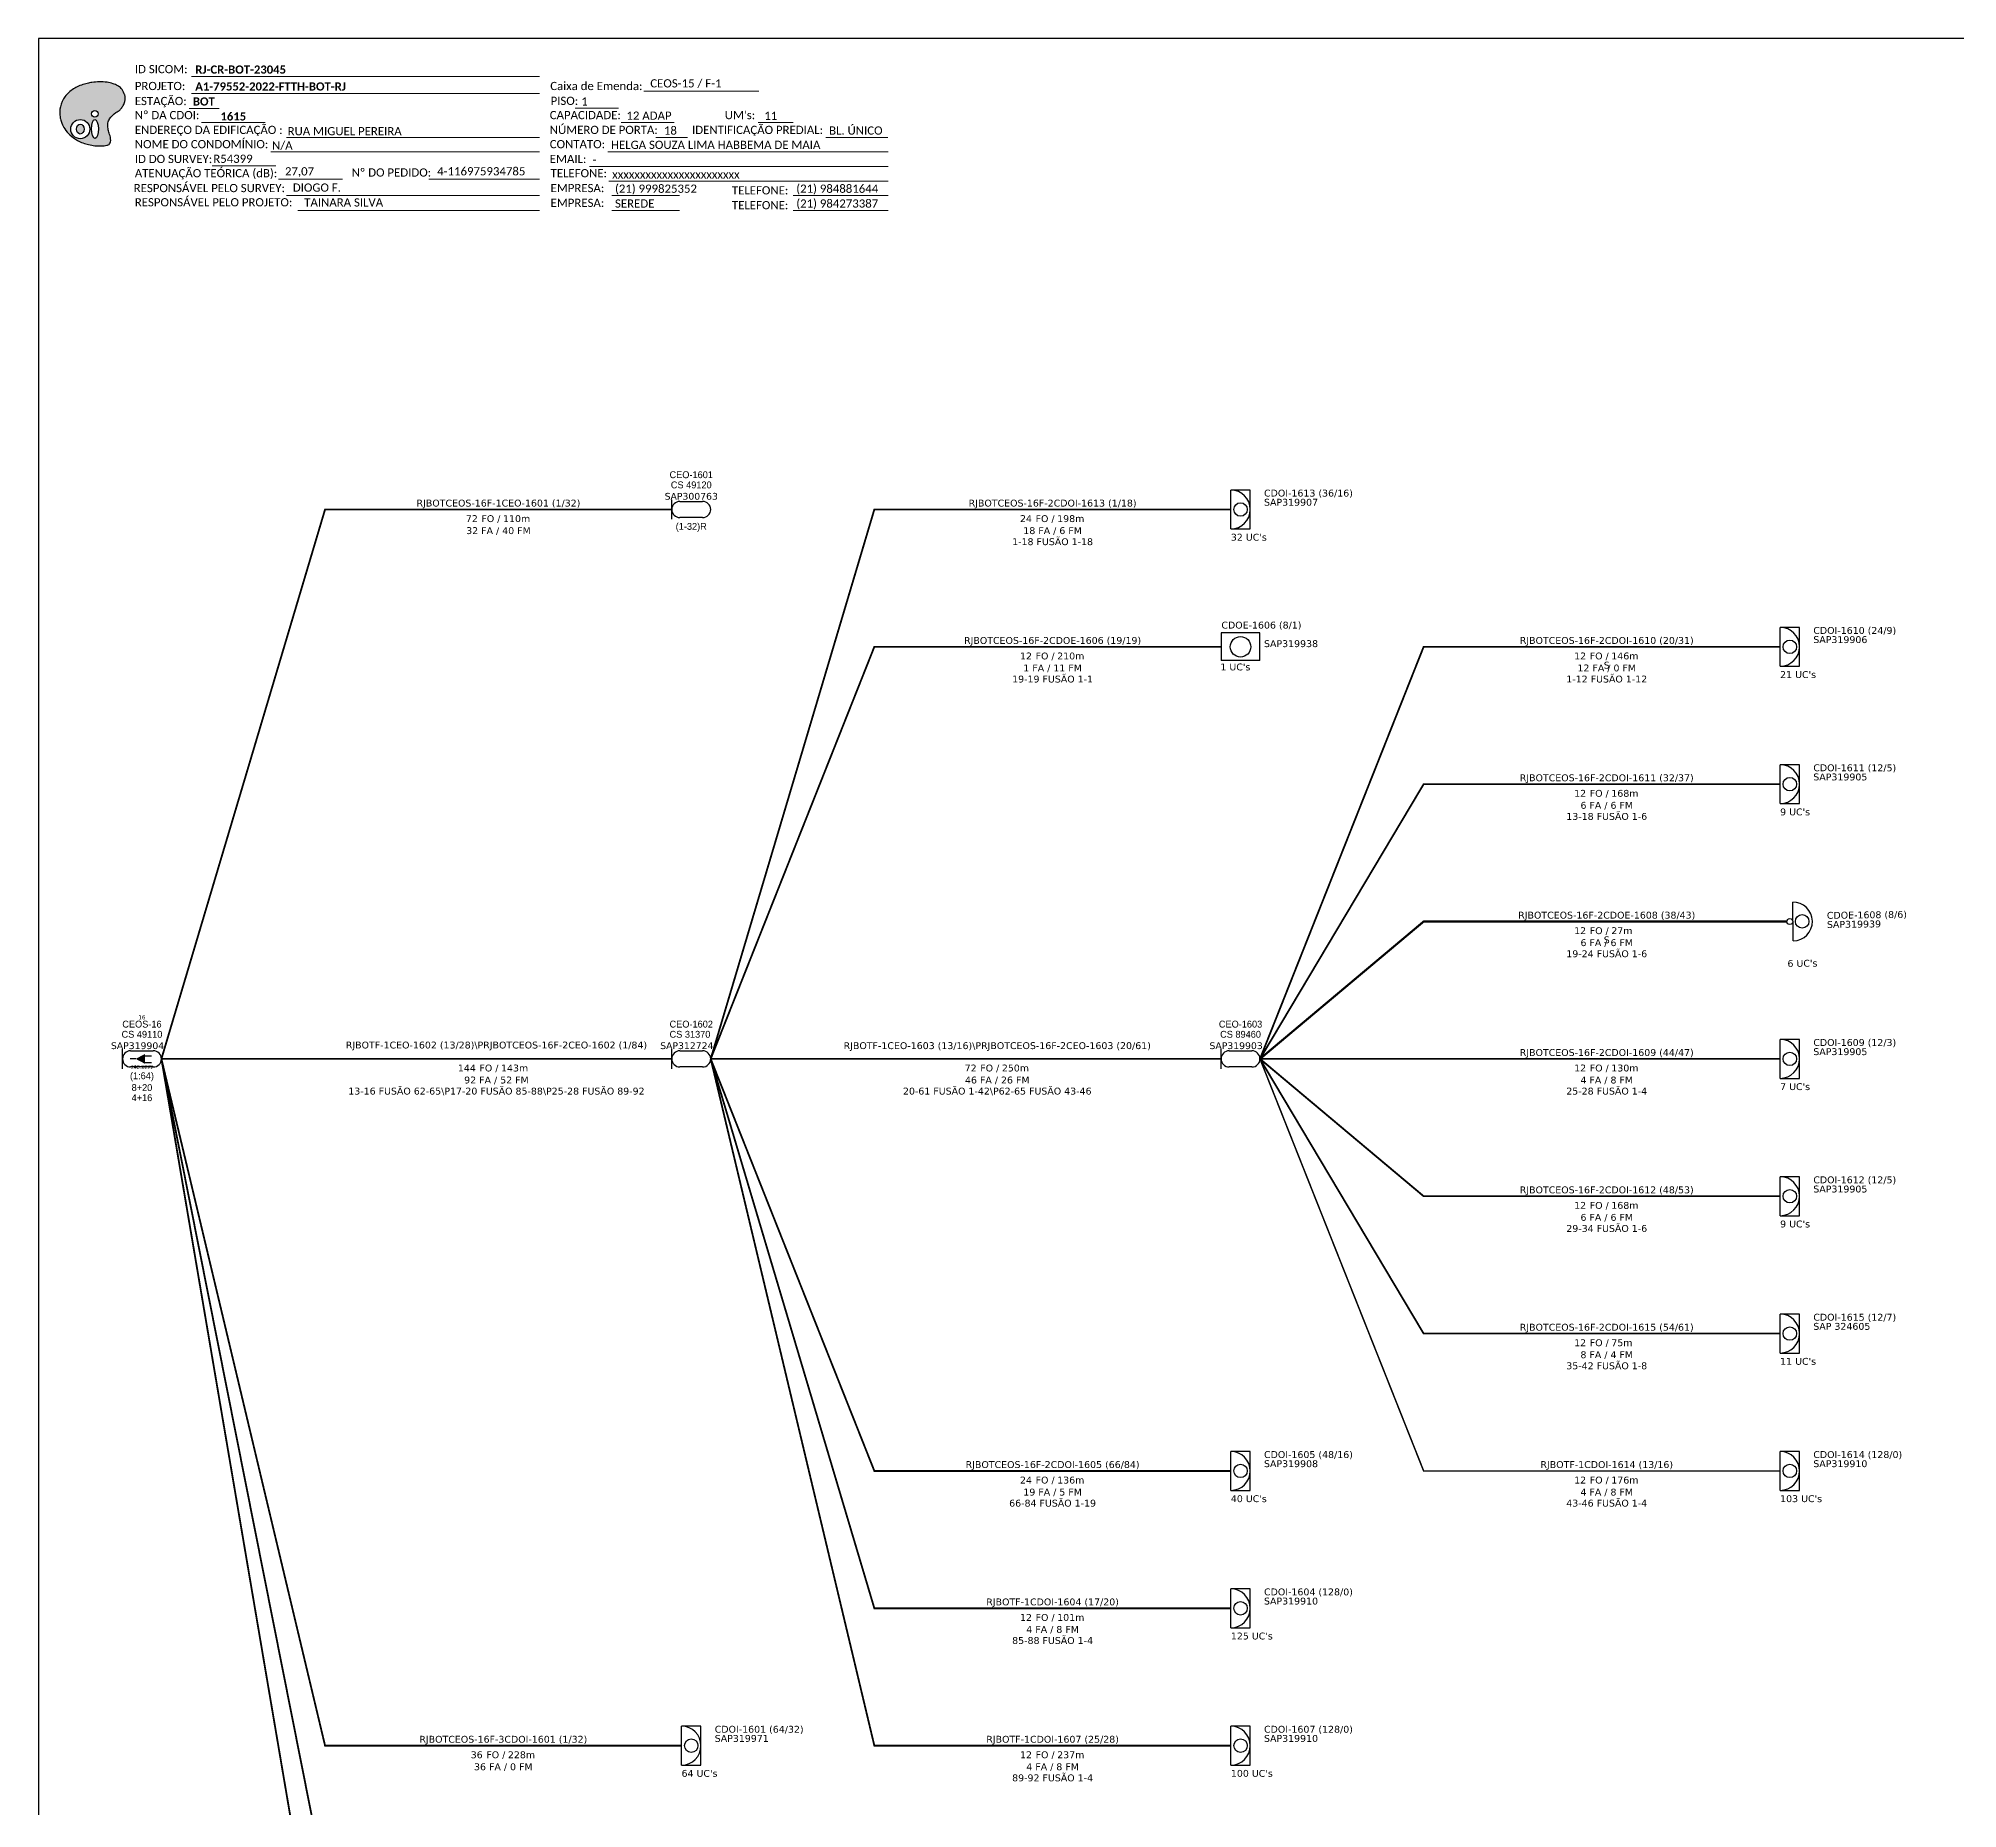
# Model space of a CAD drawing. Extents: x -89 to 749, y 705 to 1299.
# Drawn here: x -89.3 to 330, y 912.4 to 1299 of the extents above; entities that cross this region are included whole.
import ezdxf
from ezdxf.enums import TextEntityAlignment as Align

# ---------------------------------------------------------------- set-up
doc = ezdxf.new("R2010")
doc.units = 0
for name, color, linetype in [('CD a instalar', 1, 'Continuous'), ('CDO_INTERIOR', 1, 'Continuous'), ('CDO_POSTE', 1, 'Continuous'), ('CDOE', 1, 'Continuous'), ('CDOI', 1, 'Continuous'), ('CEO', 1, 'Continuous'), ('CEOS', 1, 'Continuous'), ('LAYOUT', 7, 'Continuous')]:
    doc.layers.add(name, color=color, linetype=linetype)
doc.layers.add('Texto_Cabos', color=1, linetype='Continuous', lineweight=20)
doc.styles.add('siredit', font='verdana.ttf')
doc.styles.add('Style-font000', font='font000.shx')
doc.styles.add('WMF-Calibri0', font='calibri.ttf')
doc.styles.add('WMF-Calibri1', font='calibrib.ttf')
doc.linetypes.add('FENCELINE1', pattern='A,0.25,-0.1,[133,ltypeshp.shx,S=0.1,R=0,X=-0.1,Y=0],-0.1,1', length=1.45)

# ---------------------------------------------------------------- blocks, each defined once
blk = doc.blocks.new('OI')
h = blk.add_hatch(color=40)
edge = h.paths.add_edge_path()
edge.add_spline(control_points=[(4.35, -0.67), (3.92, -0.99), (3.26, -1.5), (2.81, -2.59), (2.9, -3.5), (3.06, -4.27), (3.31, -4.85), (3.37, -5.39), (3.4, -5.88), (3.2, -6.4), (2.54, -6.61), (1.65, -6.63), (0.55, -6.67), (-0.56, -6.42), (-1.61, -6.14), (-2.77, -5.61), (-3.92, -4.77), (-4.89, -3.7), (-5.34, -2.65), (-5.6, -1.94), (-5.85, -0.96), (-5.71, 0.47), (-5.1, 2.02), (-4.14, 3.02), (-3.3, 3.61), (-2.37, 4.16), (-1.36, 4.44), (-0.56, 4.7), (0.79, 4.85), (2.24, 4.97), (3.79, 4.57), (4.67, 4.21), (5.44, 3.65), (5.76, 2.99), (6.03, 2.21), (6.01, 1.46), (5.72, 0.64), (5.31, 0.08), (4.88, -0.38), (4.51, -0.55), (4.35, -0.67)], knot_values=[0, 0, 0, 0, 1.60434, 2.417191, 3.427595, 4.282808, 4.776746, 5.304182, 5.888771, 6.258406, 6.858137, 7.79129, 8.986195, 10.124242, 11.187857, 12.242908, 13.953784, 15.414161, 16.515391, 17.349188, 17.675853, 19.552021, 21.515531, 22.568638, 23.63245, 24.621084, 25.782718, 26.745347, 27.142653, 29.870543, 31.004649, 31.921532, 32.709589, 33.801391, 34.042471, 35.192333, 35.971461, 36.628871, 37.254359, 37.836911, 37.836911, 37.836911, 37.836911], degree=3, periodic=0)
h.paths.add_polyline_path([(1.13, -0.87, -1), (-0.04, -0.87, -1)], flags=16)
edge = h.paths.add_edge_path(flags=16)
edge.add_ellipse((0.56, -3.59), major_axis=(-0.02, 1.71), ratio=0.361305, start_angle=0, end_angle=360)
h.paths.add_polyline_path([(-0.36, -3.62, -1), (-3.8, -3.62, -1)], flags=16)
edge = h.paths.add_edge_path(flags=0)
edge.add_ellipse((-2.08, -3.62), major_axis=(0, 0.885), ratio=0.758294, start_angle=0, end_angle=360)
at = {"color": 40}
for centre, radius in [((-2.08, -3.62), 1.72), ((0.54, -0.87), 0.587)]:
    blk.add_circle(centre, radius, dxfattribs=at)
blk.add_ellipse((-2.08, -3.62), major_axis=(0, 0.885), ratio=0.758294, start_param=-3.141592653589792, end_param=3.141592653589792, dxfattribs=at)
blk.add_ellipse((0.56, -3.59), major_axis=(-0.02, 1.71), ratio=0.361305, dxfattribs=at)
at = {"color": 40, "start_tangent": (-0.800898, -0.598801), "end_tangent": (-0.800898, -0.598801)}
blk.add_spline([(4.35, -0.67), (3.2, -1.78), (2.9, -2.54), (2.92, -3.55), (3.12, -4.38), (3.28, -4.85), (3.37, -5.37), (3.35, -5.95), (3.2, -6.29), (2.66, -6.55), (1.73, -6.63), (0.54, -6.62), (-0.58, -6.41), (-1.6, -6.11), (-2.56, -5.67), (-3.95, -4.67), (-4.89, -3.56), (-5.37, -2.56), (-5.64, -1.78), (-5.72, -1.46), (-5.63, 0.42), (-4.84, 2.22), (-4.13, 2.99), (-3.27, 3.62), (-2.4, 4.09), (-1.3, 4.47), (-0.37, 4.72), (0.02, 4.77), (2.75, 4.8), (3.85, 4.53), (4.69, 4.16), (5.31, 3.68), (5.85, 2.73), (5.93, 2.5), (5.94, 1.35), (5.67, 0.62), (5.29, 0.08), (4.84, -0.36), (4.35, -0.67)], degree=3, dxfattribs=at)
blk = doc.blocks.new('CDO_INTERIOR')
at = {"layer": 'CDOI'}
for p, q in [((4.22, 8.36), (-0.03, 8.36)), ((4.22, -0.14), (4.22, 8.36)), ((-0.03, -0.14), (4.22, -0.14))]:
    blk.add_line(p, q, dxfattribs=at)
blk.add_lwpolyline([(-0.03, -0.14), (-0.03, 8.36)], dxfattribs=at)
blk.add_circle((2.09, 4.11), 1.47, dxfattribs=at)
blk.add_arc((-0.03, 4.11), 4.25, 269.9724, 89.9724, dxfattribs=at)
at = {"layer": 'CDOI', "flags": 1}
for tag, height, style, p in [('ID', 1.5, 'siredit', (-0.03, 18.1)), ('FIBRAS_FUSIONADAS', 1.5, 'Style-font000', (-0.03, 13.6)), ('FIBRAS_RESERVA', 1.5, 'Style-font000', (-0.03, 11.1)), ('COORX', 1, 'siredit', (-0.03, 4.11)), ('COORY', 1, 'siredit', (-0.03, 4.11))]:
    blk.add_attdef(tag, text='', height=height, rotation=359.9724, dxfattribs=dict(at, style=style)).set_placement(p, align=Align.MIDDLE_LEFT)
at = {"layer": 'CDOI', "style": 'siredit'}
for tag, height, p in [('Nº_UCs', 1.5, (-0.03, 16.1)), ('CDO', 1.5, (7.22, 7.69)), ('TIPO_CDO', 1.5, (7.22, 5.69)), ('NºRAISER', 1, (7.22, 3.69)), ('SPLITER_32_1', 1.3, (27.43, 7.68)), ('SPLITER_32_2', 1.3, (27.43, 5.68)), ('SPLITER_32_3', 1.3, (27.43, 3.68)), ('SPLITER_32_4', 1, (7.22, -0.31)), ('NºPP', 1, (7.22, 1.69)), ('SPLITER_4/8_1', 1.3, (27.43, 1.68)), ('SPLITER_4/8_2', 1.3, (27.43, -0.32)), ('SPLITER_4/8_4', 1.3, (27.43, -4.32)), ('SPLITER_4/8_3', 1.3, (27.43, -2.32))]:
    blk.add_attdef(tag, text='', height=height, rotation=359.9724, dxfattribs=at).set_placement(p, align=Align.MIDDLE_LEFT)

msp = doc.modelspace()

# ---------------------------------------------------------------- linework, layer by layer
msp.add_lwpolyline([(-89.32, 705.02), (749.25, 705.02), (749.25, 1299.02), (-89.32, 1299.02), (-89.32, 705.02)])
at = {"color": 7, "lineweight": 0}
for points in [[(-55.85, 1290.67), (20.13, 1290.67)], [(42.97, 1287.47), (68.1, 1287.47)], [(-56.36, 1283.7), (-49.81, 1283.7)], [(-55.85, 1286.98), (20.13, 1286.98)], [(27.92, 1283.75), (37.41, 1283.75)], [(-53.7, 1280.63), (-39.76, 1280.63)], [(37.97, 1280.63), (49.59, 1280.63)], [(67.91, 1280.63), (75.58, 1280.63)], [(-35.13, 1277.4), (20.13, 1277.4)], [(45.56, 1277.4), (52.5, 1277.4)], [(82.73, 1277.4), (96.29, 1277.4)], [(-51.38, 1271.22), (-37.44, 1271.22)], [(-38.54, 1274.28), (20.13, 1274.28)], [(31.05, 1271.05), (96.32, 1271.05)], [(35.09, 1274.28), (96.32, 1274.28)], [(-36.84, 1268.25), (-22.9, 1268.25)], [(-4.01, 1268.26), (20.14, 1268.26)], [(35.33, 1267.81), (96.32, 1267.81)], [(-35.13, 1264.7), (20.13, 1264.7)], [(35.94, 1264.7), (50.74, 1264.7)], [(75.55, 1264.7), (96.32, 1264.7)], [(-32.64, 1261.46), (20.13, 1261.46)], [(35.94, 1261.46), (50.74, 1261.46)], [(75.55, 1261.46), (96.32, 1261.46)]]:
    msp.add_lwpolyline(points, dxfattribs=at)
at = {"layer": 'CD a instalar', "color": 7, "linetype": 'Continuous', "const_width": 0.4}
for points in [[(-62.44, 1076.13), (-26.69, 1196.13), (49.06, 1196.13)], [(57.56, 1076.13), (93.31, 1196.13), (171.19, 1196.13)], [(57.56, 1076.13), (93.31, 1166.13), (169.06, 1166.13)], [(177.56, 1076.13), (213.31, 1166.13), (291.19, 1166.13)], [(177.56, 1076.13), (213.31, 1136.13), (291.18, 1136.13)], [(-62.44, 1076.13), (-26.69, 926.13), (51.19, 926.13)], [(-62.44, 1076.13), (-26.69, 896.13), (51.19, 896.13)], [(-62.44, 1076.13), (-26.69, 866.13), (51.19, 866.13)], [(-62.44, 1076.13), (-22.62, 1076.13), (49.06, 1076.13)], [(57.56, 1076.13), (93.31, 1076.13), (169.06, 1076.13)], [(57.56, 1076.13), (93.31, 986.13), (171.19, 986.13)], [(57.56, 1076.13), (93.31, 956.13), (171.19, 956.13)], [(57.56, 1076.13), (93.31, 926.13), (171.19, 926.13)], [(177.56, 1076.13), (213.31, 1076.13), (291.19, 1076.13)], [(177.56, 1076.13), (213.31, 1046.13), (291.19, 1046.13)]]:
    msp.add_lwpolyline(points, dxfattribs=at)
at = {"layer": 'CD a instalar', "linetype": 'Continuous', "const_width": 0.4}
msp.add_lwpolyline([(177.56, 1076.13), (213.31, 1016.13), (291.19, 1016.13)], dxfattribs=at)
at = {"layer": 'CDO_POSTE', "color": 7}
msp.add_lwpolyline([(294.04, 1101.89), (293.93, 1110.39)], dxfattribs=at)
for centre, radius in [((296.01, 1106.16), 1.47), ((293.31, 1106.13), 0.665)]:
    msp.add_circle(centre, radius, dxfattribs=at)
msp.add_arc((293.99, 1106.14), 4.25, 270.7366, 90.7366, dxfattribs=at)
at = {"layer": 'CDOE', "color": 7}
for p, q in [((177.56, 1169.15), (169.06, 1169.15)), ((169.06, 1169.15), (169.06, 1163.11)), ((177.56, 1163.11), (177.56, 1169.15)), ((177.56, 1163.11), (169.06, 1163.11))]:
    msp.add_line(p, q, dxfattribs=at)
msp.add_circle((173.31, 1166.13), 2.24, dxfattribs=at)
at = {"layer": 'CDOI', "color": 7}
for p, q in [((175.44, 1200.38), (171.19, 1200.38)), ((175.43, 1191.88), (175.44, 1200.38)), ((171.18, 1191.88), (175.43, 1191.88)), ((295.44, 1170.38), (291.19, 1170.38)), ((295.43, 1161.88), (295.44, 1170.38)), ((291.18, 1161.88), (295.43, 1161.88)), ((295.44, 1140.38), (291.19, 1140.38)), ((295.43, 1131.88), (295.44, 1140.38)), ((291.18, 1131.88), (295.43, 1131.88)), ((295.44, 1080.38), (291.19, 1080.38)), ((295.43, 1071.88), (295.44, 1080.38)), ((291.18, 1071.88), (295.43, 1071.88)), ((295.44, 1050.38), (291.19, 1050.38)), ((295.43, 1041.88), (295.44, 1050.38)), ((291.18, 1041.88), (295.43, 1041.88)), ((175.44, 990.38), (171.19, 990.38)), ((175.43, 981.88), (175.44, 990.38)), ((295.44, 990.38), (291.19, 990.38)), ((295.43, 981.88), (295.44, 990.38)), ((171.18, 981.88), (175.43, 981.88)), ((291.18, 981.88), (295.43, 981.88)), ((175.44, 960.38), (171.19, 960.38)), ((175.43, 951.88), (175.44, 960.38)), ((171.18, 951.88), (175.43, 951.88)), ((55.44, 930.38), (51.19, 930.38)), ((55.43, 921.88), (55.44, 930.38)), ((175.44, 930.38), (171.19, 930.38)), ((175.44, 921.88), (175.44, 930.38)), ((51.18, 921.88), (55.43, 921.88)), ((171.19, 921.88), (175.44, 921.88))]:
    msp.add_line(p, q, dxfattribs=at)
for points in [[(171.18, 1191.88), (171.19, 1200.38)], [(291.18, 1161.88), (291.19, 1170.38)], [(291.18, 1131.88), (291.19, 1140.38)], [(291.18, 1071.88), (291.19, 1080.38)], [(291.18, 1041.88), (291.19, 1050.38)], [(171.18, 981.88), (171.19, 990.38)], [(291.18, 981.88), (291.19, 990.38)], [(171.18, 951.88), (171.19, 960.38)], [(51.18, 921.88), (51.19, 930.38)], [(171.19, 921.88), (171.19, 930.38)]]:
    msp.add_lwpolyline(points, dxfattribs=at)
for centre in [(173.31, 1196.13), (293.31, 1166.13), (293.31, 1136.13), (293.31, 1076.13), (293.31, 1046.13), (173.31, 986.13), (293.31, 986.13), (173.31, 956.13), (53.31, 926.13), (173.32, 926.13)]:
    msp.add_circle(centre, 1.47, dxfattribs=at)
for centre in [(171.19, 1196.13), (291.19, 1166.13), (291.19, 1136.13), (291.19, 1076.13), (291.19, 1046.13), (171.19, 986.13), (291.19, 986.13), (171.19, 956.13), (51.19, 926.13), (171.19, 926.13)]:
    msp.add_arc(centre, 4.25, 269.9724, 89.9724, dxfattribs=at)
at = {"layer": 'CEO', "color": 7}
for p, q in [((50.83, 1197.9), (55.79, 1197.9)), ((55.79, 1194.36), (50.83, 1194.36)), ((50.83, 1077.9), (55.79, 1077.9)), ((55.79, 1074.36), (50.83, 1074.36))]:
    msp.add_line(p, q, dxfattribs=at)
at = {"layer": 'CEO', "color": 5}
for p, q in [((170.83, 1077.9), (175.79, 1077.9)), ((175.79, 1074.36), (170.83, 1074.36))]:
    msp.add_line(p, q, dxfattribs=at)
at = {"layer": 'CEO', "color": 7}
for points in [[(49.06, 1193.99), (49.06, 1198.26)], [(49.06, 1073.99), (49.06, 1078.26)]]:
    msp.add_lwpolyline(points, dxfattribs=at)
at = {"layer": 'CEO', "color": 5}
msp.add_lwpolyline([(169.06, 1073.99), (169.06, 1078.26)], dxfattribs=at)
at = {"layer": 'CEO', "color": 7}
for centre, start, end in [((50.83, 1196.13), 90, 270), ((55.79, 1196.13), 270, 90), ((50.83, 1076.13), 90, 270), ((55.79, 1076.13), 270, 90)]:
    msp.add_arc(centre, 1.77, start, end, dxfattribs=at)
at = {"layer": 'CEO', "color": 5}
for centre, start, end in [((170.83, 1076.13), 90, 270), ((175.79, 1076.13), 270, 90)]:
    msp.add_arc(centre, 1.77, start, end, dxfattribs=at)
at = {"layer": 'CEOS', "color": 7}
for p, q in [((-69.17, 1077.9), (-64.21, 1077.9)), ((-64.21, 1074.36), (-69.17, 1074.36))]:
    msp.add_line(p, q, dxfattribs=at)
for points in [[(-70.94, 1073.99), (-70.94, 1078.26)], [(-68.06, 1076.13), (-69.25, 1076.13)], [(-66.1, 1076.83), (-64.59, 1076.83)], [(-66.1, 1075.36), (-64.59, 1075.36)]]:
    msp.add_lwpolyline(points, dxfattribs=at)
msp.add_lwpolyline([(-68.06, 1076.13, 0, 2.18, 0), (-66.01, 1076.13, 2.18, 2.18, 0)], format="xyseb", dxfattribs=at)
for centre, start, end in [((-69.17, 1076.13), 90, 270), ((-64.21, 1076.13), 270, 90)]:
    msp.add_arc(centre, 1.77, start, end, dxfattribs=at)
at = {"layer": 'LAYOUT', "color": 7, "linetype": 'FENCELINE1', "ltscale": 0.05}
for points, const_width in [([(177.56, 1076.13), (213.31, 1106.13), (292.65, 1106.13)], 0.471), ([(177.56, 1076.13), (213.31, 986.13), (291.19, 986.13)], 0.332)]:
    msp.add_lwpolyline(points, dxfattribs=dict(at, const_width=const_width))

# ---------------------------------------------------------------- block references
at = {"color": 7, "xscale": 1.213923925163967, "yscale": 1.213923925163967, "zscale": 1.213923925163967, "rotation": 0.1532896023949059}
msp.add_blockref('OI', (-77.65, 1283.61), dxfattribs=at)
at = {"layer": 'CDO_INTERIOR', "linetype": 'Continuous'}
ref = msp.add_blockref('CDO_INTERIOR', (291.22, 1012.02), dxfattribs=at)
ref.add_attrib('Nº_UCs', "11 UC's", dxfattribs={"layer": 'CDOI', "height": 1.5, "rotation": 359.9724, "style": 'siredit'}).set_placement((291.19, 1010.07), align=Align.MIDDLE_LEFT)
ref.add_attrib('CDO', 'CDOI-1615 (12/7)', dxfattribs={"layer": 'CDOI', "height": 1.5, "rotation": 359.9724, "style": 'siredit'}).set_placement((298.44, 1019.71), align=Align.MIDDLE_LEFT)
ref.add_attrib('TIPO_CDO', 'SAP 324605 ', dxfattribs={"layer": 'CDOI', "height": 1.5, "rotation": 359.9724, "style": 'siredit'}).set_placement((298.44, 1017.71), align=Align.MIDDLE_LEFT)

# ---------------------------------------------------------------- texts
at = {"color": 7, "lineweight": 0, "style": 'WMF-Calibri0'}
for s, height, p in [('ID SICOM:', 1.793, (-68.25, 1291.42)), ('PROJETO:', 1.793, (-68.25, 1287.73)), ('Caixa de Emenda:', 1.7927, (22.51, 1287.73)), ('ESTAÇÃO:', 1.793, (-68.25, 1284.45)), ('Nº DA CDOI:', 1.7927, (-68.25, 1281.38)), ('CAPACIDADE:', 1.7927, (22.4, 1281.38)), ('PISO:', 1.793, (22.58, 1284.49)), ("UM's:", 1.793, (60.64, 1281.38)), ('ENDEREÇO DA EDIFICAÇÃO :', 1.7927, (-68.25, 1278.14)), ('NÚMERO DE PORTA:', 1.7927, (22.4, 1278.14)), ('IDENTIFICAÇÃO PREDIAL:', 1.7927, (53.48, 1278.14)), ('NOME DO CONDOMÍNIO:', 1.7927, (-68.25, 1275.03)), ('CONTATO:', 1.793, (22.4, 1275.03)), ('ATENUAÇÃO TEÓRICA (dB):', 1.7927, (-68.25, 1268.68)), ('ID DO SURVEY:', 1.7927, (-68.25, 1271.79)), ('Nº DO PEDIDO:', 1.7927, (-20.88, 1268.84)), ('EMAIL:', 1.793, (22.4, 1271.79)), ('TELEFONE:', 1.793, (22.58, 1268.68)), ('RESPONSÁVEL PELO SURVEY:', 1.7927, (-68.49, 1265.44)), ('EMPRESA:', 1.793, (22.58, 1265.44)), ('TELEFONE:', 1.793, (62.19, 1264.94)), ('RESPONSÁVEL PELO PROJETO:', 1.7927, (-68.25, 1262.33)), ('EMPRESA:', 1.793, (22.58, 1262.21)), ('TELEFONE:', 1.793, (62.19, 1261.7))]:
    msp.add_text(s, height=height, dxfattribs=at).set_placement(p)
at = {"color": 7}
for s, height, style, p in [('RJ-CR-BOT-23045', 1.7927, 'WMF-Calibri1', (-55.05, 1291.32)), ('A1-79552-2022-FTTH-BOT-RJ', 1.7927, 'WMF-Calibri1', (-55.05, 1287.63)), ('CEOS-15 / F-1', 1.7927, 'WMF-Calibri0', (44.36, 1288.31)), ('BOT', 1.793, 'WMF-Calibri1', (-55.57, 1284.35)), ('1', 1.79, 'WMF-Calibri0', (29.28, 1284.34)), ('12 ADAP', 1.793, 'WMF-Calibri0', (39.15, 1281.25)), ('11', 1.793, 'WMF-Calibri0', (69.27, 1281.23)), ('RUA MIGUEL PEREIRA ', 1.7927, 'WMF-Calibri0', (-34.86, 1277.86)), ('18', 1.793, 'WMF-Calibri0', (47.34, 1278)), ('BL. ÚNICO', 1.793, 'WMF-Calibri0', (83.43, 1278)), ('N/A', 1.793, 'WMF-Calibri0', (-38.28, 1274.74)), ('HELGA SOUZA LIMA HABBEMA DE MAIA', 1.7927, 'WMF-Calibri0', (35.79, 1274.88)), ('R54399', 1.793, 'WMF-Calibri0', (-51.11, 1271.83)), ('27,07', 1.793, 'WMF-Calibri0', (-35.45, 1269.09)), ('4-116975934785', 1.7927, 'WMF-Calibri0', (-2.2, 1269.1)), ('-', 1.79, 'WMF-Calibri0', (31.75, 1271.65)), ('DIOGO F.', 1.793, 'WMF-Calibri0', (-33.73, 1265.54)), ('xxxxxxxxxxxxxxxxxxxxxxx', 1.7927, 'WMF-Calibri0', (36.04, 1268.41)), ('(21) 999825352', 1.7927, 'WMF-Calibri0', (36.65, 1265.3)), ('(21) 984881644', 1.7927, 'WMF-Calibri0', (76.25, 1265.3)), ('TAINARA SILVA', 1.7927, 'WMF-Calibri0', (-31.24, 1262.3)), ('SEREDE', 1.793, 'WMF-Calibri0', (36.65, 1262.06)), ('(21) 984273387', 1.7927, 'WMF-Calibri0', (76.25, 1262.06))]:
    msp.add_text(s, height=height, dxfattribs=dict(at, style=style)).set_placement(p)
at = {"color": 7, "style": 'WMF-Calibri1'}
msp.add_text('1615', height=1.793, dxfattribs=at).set_placement((-46.73, 1281.09), align=Align.CENTER)
at = {"layer": 'CDO_POSTE', "color": 7, "linetype": 'Continuous', "style": 'siredit'}
for s, p in [('CDOE-1608 (8/6)', (301.4, 1107.47)), ('SAP319939', (301.42, 1105.47)), ("6 UC's", (292.79, 1096.96))]:
    msp.add_text(s, height=1.5, rotation=0.7366, dxfattribs=at).set_placement(p, align=Align.MIDDLE_LEFT)
at = {"layer": 'CDOE', "color": 7, "linetype": 'Continuous', "style": 'siredit'}
for s, p in [('CDOE-1606 (8/1)', (169.13, 1170.87)), ('SAP319938', (178.44, 1166.82)), ("1 UC's", (168.91, 1161.73))]:
    msp.add_text(s, height=1.5, dxfattribs=at).set_placement(p, align=Align.MIDDLE_LEFT)
at = {"layer": 'CDOI', "color": 7, "linetype": 'Continuous', "style": 'siredit'}
for s, p in [('CDOI-1613 (36/16)', (178.44, 1199.71)), ('SAP319907', (178.44, 1197.71)), ("32 UC's", (171.19, 1190.07)), ('CDOI-1610 (24/9)', (298.44, 1169.71)), ('SAP319906', (298.44, 1167.71)), ("21 UC's", (291.19, 1160.07)), ('CDOI-1611 (12/5)', (298.44, 1139.71)), ('SAP319905', (298.44, 1137.71)), ("9 UC's", (291.19, 1130.07)), ('CDOI-1609 (12/3)', (298.44, 1079.71)), ('SAP319905', (298.44, 1077.71)), ("7 UC's", (291.19, 1070.07)), ('CDOI-1612 (12/5)', (298.44, 1049.71)), ('SAP319905', (298.44, 1047.71)), ("9 UC's", (291.19, 1040.07)), ('CDOI-1605 (48/16)', (178.44, 989.71)), ('CDOI-1614 (128/0)', (298.44, 989.71)), ('SAP319908', (178.44, 987.71)), ('SAP319910', (298.44, 987.71)), ("40 UC's", (171.19, 980.07)), ("103 UC's", (291.19, 980.07)), ('CDOI-1604 (128/0)', (178.44, 959.71)), ('SAP319910', (178.44, 957.71)), ("125 UC's", (171.19, 950.07)), ('CDOI-1601 (64/32)', (58.44, 929.71)), ('SAP319971', (58.44, 927.71)), ('CDOI-1607 (128/0)', (178.44, 929.71)), ('SAP319910', (178.44, 927.71)), ("64 UC's", (51.19, 920.07)), ("100 UC's", (171.2, 920.07))]:
    msp.add_text(s, height=1.5, rotation=359.9724, dxfattribs=at).set_placement(p, align=Align.MIDDLE_LEFT)
at = {"layer": 'CEO', "color": 7, "linetype": 'Continuous'}
for s, height, style, p in [('CEO-1601', 1.499, 'Style-font000', (53.31, 1203.72)), ('SAP300763', 1.478, 'siredit', (53.31, 1199.01)), ('CS 49120', 1.499, 'Style-font000', (53.31, 1201.5)), ('CEO-1602', 1.499, 'Style-font000', (53.31, 1083.72)), ('CS 31370 ', 1.499, 'Style-font000', (53.31, 1081.5)), ('SAP312724   ', 1.4783, 'siredit', (53.31, 1079.01))]:
    msp.add_text(s, height=height, dxfattribs=dict(at, style=style)).set_placement(p, align=Align.MIDDLE_CENTER)
at = {"layer": 'CEO', "color": 7, "linetype": 'Continuous', "style": 'Style-font000'}
msp.add_text('(1-32)R', height=1.499, dxfattribs=at).set_placement((53.31, 1193.19), align=Align.TOP_CENTER)
at = {"layer": 'CEO', "color": 5, "linetype": 'Continuous'}
for s, height, style, p in [('CEO-1603', 1.499, 'Style-font000', (173.31, 1083.72)), ('CS 89460', 1.499, 'Style-font000', (173.31, 1081.5)), ('SAP319903   ', 1.4783, 'siredit', (173.31, 1079.01))]:
    msp.add_text(s, height=height, dxfattribs=dict(at, style=style)).set_placement(p, align=Align.MIDDLE_CENTER)
at = {"layer": 'CEOS', "color": 7, "linetype": 'Continuous'}
for s, height, style, p in [('CS 49110', 1.499, 'Style-font000', (-66.69, 1081.5)), ('CEOS-16', 1.499, 'Style-font000', (-66.69, 1083.72)), ('16', 0.887, 'siredit', (-66.69, 1085.2)), ('SAP319904   ', 1.4783, 'siredit', (-66.69, 1079.01)), ('246.2779', 0.739, 'siredit', (-66.69, 1074.36)), ('283.9697', 0.739, 'siredit', (-66.69, 1074.36))]:
    msp.add_text(s, height=height, dxfattribs=dict(at, style=style)).set_placement(p, align=Align.MIDDLE_CENTER)
at = {"layer": 'CEOS', "color": 7, "linetype": 'Continuous', "style": 'Style-font000'}
for s, p in [('(1:64)', (-66.69, 1073.19)), ('8+20', (-66.69, 1070.61)), ('4+16', (-66.69, 1068.4))]:
    msp.add_text(s, height=1.499, dxfattribs=at).set_placement(p, align=Align.TOP_CENTER)
at = {"layer": 'Texto_Cabos', "color": 7, "linetype": 'Continuous', "style": 'siredit'}
for s, p in [('RJBOTCEOS-16F-1CEO-1601 (1/32)', (11.19, 1197.52)), ('RJBOTCEOS-16F-2CDOI-1613 (1/18)', (132.25, 1197.52)), ('32 FA / 40 FM', (11.19, 1191.51)), ('18 FA / 6 FM', (132.25, 1191.51)), ('RJBOTCEOS-16F-2CDOE-1606 (19/19)', (132.25, 1167.52)), ('RJBOTCEOS-16F-2CDOI-1610 (20/31)', (253.31, 1167.52)), ('1 FA / 11 FM', (132.25, 1161.51)), ('12 FA / 0 FM', (253.31, 1161.51)), ('S', (253.31, 1162.13)), ('RJBOTCEOS-16F-2CDOI-1611 (32/37)', (253.31, 1137.52)), ('6 FA / 6 FM', (253.31, 1131.51)), ('RJBOTCEOS-16F-2CDOE-1608 (38/43)', (253.31, 1107.52)), ('S', (253.31, 1102.13)), ('6 FA / 6 FM', (253.31, 1101.51)), ('RJBOTF-1CEO-1602 (13/28)\\PRJBOTCEOS-16F-2CEO-1602 (1/84)', (10.75, 1079.15)), ('RJBOTF-1CEO-1603 (13/16)\\PRJBOTCEOS-16F-2CEO-1603 (20/61)', (120.16, 1079.02)), ('RJBOTCEOS-16F-2CDOI-1609 (44/47)', (253.31, 1077.52)), ('92 FA / 52 FM', (10.75, 1071.51)), ('46 FA / 26 FM', (120.16, 1071.51)), ('4 FA / 8 FM', (253.31, 1071.51)), ('RJBOTCEOS-16F-2CDOI-1612 (48/53)', (253.31, 1047.52)), ('6 FA / 6 FM', (253.31, 1041.51)), ('RJBOTCEOS-16F-2CDOI-1605 (66/84)', (132.25, 987.52)), ('RJBOTF-1CDOI-1614 (13/16)', (253.31, 987.52)), ('19 FA / 5 FM', (132.25, 981.51)), ('4 FA / 8 FM', (253.31, 981.51)), ('RJBOTF-1CDOI-1604 (17/20)', (132.25, 957.52)), ('4 FA / 8 FM', (132.25, 951.51)), ('RJBOTCEOS-16F-3CDOI-1601 (1/32)', (12.25, 927.52)), ('RJBOTF-1CDOI-1607 (25/28)', (132.25, 927.52)), ('36 FA / 0 FM', (12.25, 921.51)), ('4 FA / 8 FM', (132.25, 921.51))]:
    msp.add_text(s, height=1.5, dxfattribs=at).set_placement(p, align=Align.MIDDLE_CENTER)
for s, p in [('72', (6.69, 1194.13)), ('24', (127.75, 1194.13)), ('12', (127.75, 1164.13)), ('12', (248.81, 1164.13)), ('12', (248.81, 1134.13)), ('12', (248.81, 1104.13)), ('144', (6.25, 1074.13)), ('72', (115.66, 1074.13)), ('12', (248.81, 1074.13)), ('12', (248.81, 1044.13)), ('24', (127.75, 984.13)), ('12', (248.81, 984.13)), ('12', (127.75, 954.13)), ('36', (7.75, 924.13)), ('12', (127.75, 924.13))]:
    msp.add_text(s, height=1.5, dxfattribs=at).set_placement(p, align=Align.MIDDLE_RIGHT)
at = {"layer": 'Texto_Cabos', "color": 7, "style": 'siredit'}
for p in [(11.62, 1194.13), (132.69, 1194.13), (132.69, 1164.13), (253.75, 1164.13), (253.75, 1134.13), (253.75, 1104.13), (11.19, 1074.13), (120.6, 1074.13), (253.75, 1074.13), (253.75, 1044.13), (132.69, 984.13), (253.75, 984.13), (132.69, 954.13), (12.69, 924.13), (132.69, 924.13)]:
    msp.add_text('FO /', height=1.5, dxfattribs=at).set_placement(p, align=Align.MIDDLE_RIGHT)
at = {"layer": 'Texto_Cabos', "color": 7, "linetype": 'Continuous', "style": 'siredit'}
for s, p in [('110m', (12.19, 1194.13)), ('198m', (133.25, 1194.13)), ('210m', (133.25, 1164.13)), ('146m', (254.31, 1164.13)), ('168m', (254.31, 1134.13)), ('27m', (254.31, 1104.13)), ('143m', (11.75, 1074.13)), ('250m', (121.16, 1074.13)), ('130m', (254.31, 1074.13)), ('168m', (254.31, 1044.13)), ('136m', (133.25, 984.13)), ('176m', (254.31, 984.13)), ('101m', (133.25, 954.13)), ('228m', (13.25, 924.13)), ('237m', (133.25, 924.13))]:
    msp.add_text(s, height=1.5, dxfattribs=at).set_placement(p, align=Align.MIDDLE_LEFT)
for s, p in [('1-18 FUSÃO 1-18', (132.25, 1189.84)), ('19-19 FUSÃO 1-1', (132.25, 1159.84)), ('1-12 FUSÃO 1-12', (253.31, 1159.84)), ('13-18 FUSÃO 1-6', (253.31, 1129.84)), ('19-24 FUSÃO 1-6', (253.31, 1099.84)), ('13-16 FUSÃO 62-65\\P17-20 FUSÃO 85-88\\P25-28 FUSÃO 89-92', (10.75, 1069.84)), ('20-61 FUSÃO 1-42\\P62-65 FUSÃO 43-46', (120.16, 1069.84)), ('25-28 FUSÃO 1-4', (253.31, 1069.84)), ('29-34 FUSÃO 1-6', (253.31, 1039.84)), ('66-84 FUSÃO 1-19', (132.25, 979.84)), ('43-46 FUSÃO 1-4', (253.31, 979.84)), ('85-88 FUSÃO 1-4', (132.25, 949.84)), ('89-92 FUSÃO 1-4', (132.25, 919.84))]:
    msp.add_text(s, height=1.5, dxfattribs=at).set_placement(p, align=Align.TOP_CENTER)
at = {"layer": 'Texto_Cabos', "color": 1, "style": 'siredit'}
for s, p in [('RJBOTCEOS-16F-2CDOI-1615 (54/61)', (253.31, 1017.52)), ('8 FA / 4 FM', (253.31, 1011.51))]:
    msp.add_text(s, height=1.5, dxfattribs=at).set_placement(p, align=Align.MIDDLE_CENTER)
for s, p in [('12', (248.81, 1014.13)), ('FO /', (253.75, 1014.13))]:
    msp.add_text(s, height=1.5, dxfattribs=at).set_placement(p, align=Align.MIDDLE_RIGHT)
msp.add_text('75m', height=1.5, dxfattribs=at).set_placement((254.31, 1014.13), align=Align.MIDDLE_LEFT)
msp.add_text('35-42 FUSÃO 1-8', height=1.5, dxfattribs=at).set_placement((253.31, 1009.84), align=Align.TOP_CENTER)

doc.saveas('drawing.dxf')
